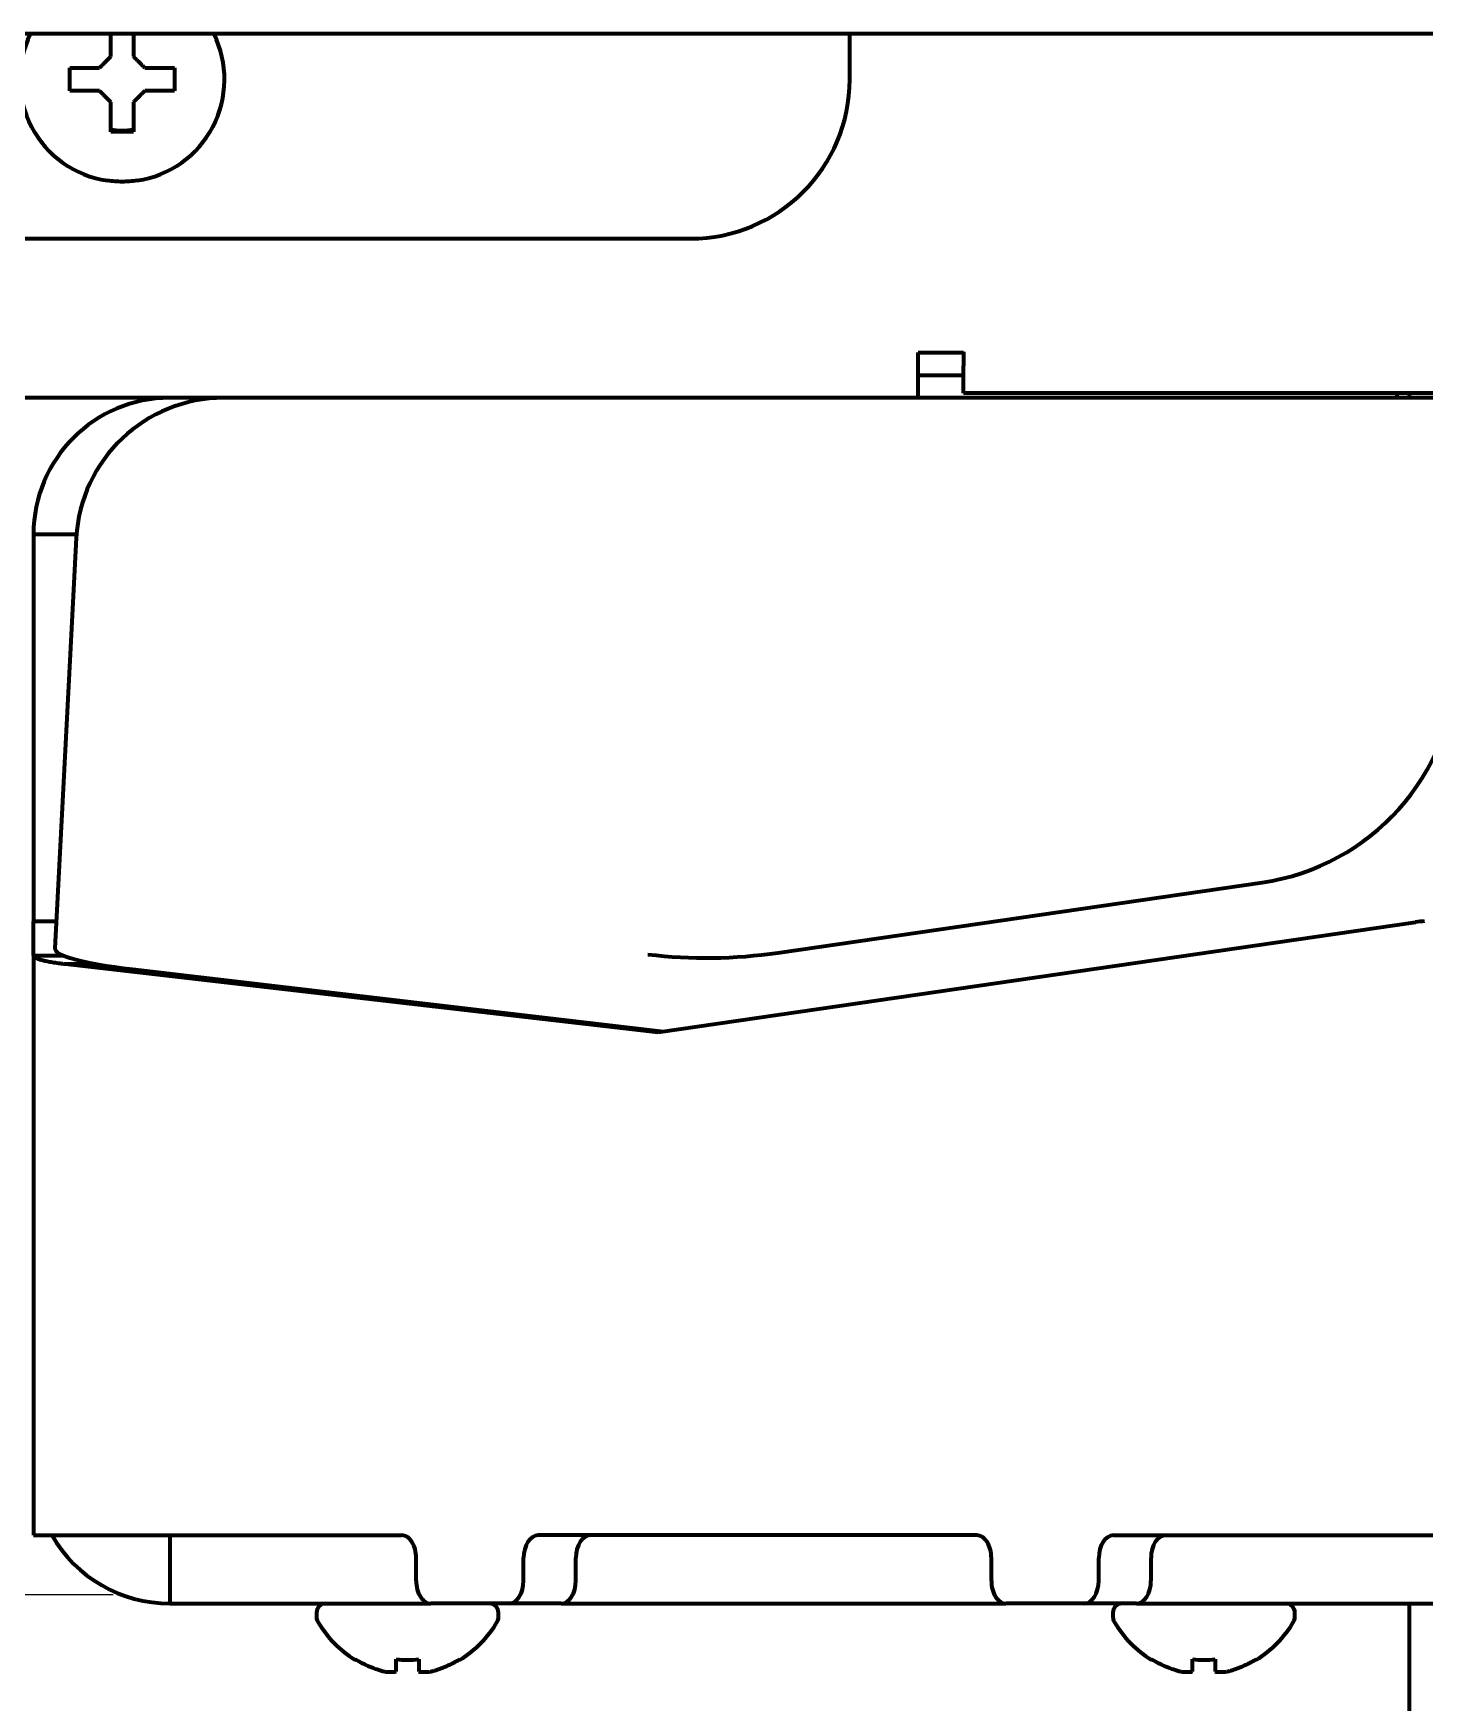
# Model space of a CAD drawing. Header units: inches. Extents: x -3055 to 7244, y 299 to 5591.
# Drawn here: x 3571.6 to 3632.8, y 2087.3 to 2160.6 of the extents above; entities that cross this region are included whole.
import ezdxf

# ---------------------------------------------------------------- set-up
doc = ezdxf.new("R2010")
doc.units = ezdxf.units.IN

# ---------------------------------------------------------------- blocks, each defined once
blk = doc.blocks.new('A$C29D5572B')
at = {"color": 1}
blk.add_line((-50, 0), (50, 0), dxfattribs=at)
blk = doc.blocks.new('A$C0F8E2EAE')
blk.add_blockref('A$C29D5572B', (0, 0))

msp = doc.modelspace()

# ---------------------------------------------------------------- linework, layer by layer
at = {"linetype": 'Continuous', "lineweight": 70}
for p, q in [((3687.119, 2160.627), (3521.119, 2160.627)), ((3607.519, 2158.622), (3607.519, 2160.627)), ((3575.519, 2156.323), (3575.019, 2156.323)), ((3576.019, 2156.323), (3575.519, 2156.323)), ((3550.517, 2151.623), (3600.52, 2151.623)), ((3610.519, 2144.623), (3610.519, 2146.623)), ((3610.519, 2146.623), (3612.519, 2146.623)), ((3612.519, 2146.647), (3612.519, 2146.023)), ((3610.519, 2145.623), (3612.519, 2145.623)), ((3612.519, 2144.823), (3612.519, 2146.023)), ((3610.519, 2144.623), (2875.718, 2144.623)), ((3628.569, 2144.623), (3610.519, 2144.623)), ((3614.519, 2144.823), (3612.519, 2144.823)), ((3646.865, 2144.823), (3614.519, 2144.823)), ((3631.541, 2144.623), (3628.569, 2144.623)), ((3631.553, 2144.623), (3631.54, 2144.623)), ((3636.55, 2144.623), (3631.553, 2144.623)), ((3631.569, 2144.823), (3631.569, 2144.623)), ((3632.119, 2144.838), (3632.119, 2144.647)), ((3571.619, 2138.623), (3571.619, 2121.623)), ((3571.619, 2138.623), (3573.511, 2138.623)), ((3573.501, 2138.464), (3573.233, 2133.351)), ((3573.233, 2133.351), (3572.629, 2121.825)), ((3604.355, 2120.23), (3625.651, 2123.322)), ((3571.619, 2121.623), (3571.619, 2121.6)), ((3571.619, 2121.623), (3572.619, 2121.623)), ((3571.619, 2120.112), (3571.619, 2121.6)), ((3572.615, 2121.547), (3572.556, 2120.436)), ((3572.629, 2121.825), (3572.615, 2121.547)), ((3599.085, 2116.732), (3632.398, 2121.571)), ((3571.619, 2120.112), (3571.619, 2094.623)), ((3571.619, 2120.112), (3572.916, 2120.112)), ((3573.022, 2119.739), (3599.085, 2116.732)), ((3573.022, 2119.739), (3574.357, 2119.739)), ((3575.97, 2119.507), (3599.33, 2116.767)), ((3571.619, 2094.623), (3573.022, 2094.623)), ((3573.022, 2094.623), (3587.806, 2094.623)), ((3577.619, 2094.623), (3577.619, 2091.623)), ((3613.099, 2094.623), (3593.815, 2094.623)), ((3619.108, 2094.623), (3633.892, 2094.623)), ((3588.449, 2092.623), (3588.449, 2093.623)), ((3593.173, 2092.623), (3593.173, 2093.623)), ((3595.471, 2092.623), (3595.471, 2093.623)), ((3613.742, 2092.623), (3613.742, 2093.623)), ((3618.465, 2092.623), (3618.465, 2093.623)), ((3620.763, 2092.623), (3620.763, 2093.623)), ((3577.619, 2091.623), (3578.32, 2091.623)), ((3578.32, 2091.623), (3589.092, 2091.623)), ((3592.53, 2091.623), (3589.092, 2091.623)), ((3594.828, 2091.623), (3592.53, 2091.623)), ((3594.828, 2091.623), (3614.384, 2091.623)), ((3617.822, 2091.623), (3614.385, 2091.623)), ((3620.12, 2091.623), (3617.822, 2091.623)), ((3620.12, 2091.623), (3637.459, 2091.623)), ((3632.119, 2091.628), (3632.119, 2014.073)), ((3584.069, 2091.223), (3584.069, 2091.023)), ((3592.069, 2091.023), (3592.069, 2091.223)), ((3619.089, 2091.223), (3619.089, 2091.023)), ((3627.089, 2091.023), (3627.089, 2091.223)), ((3585.769, 2089.145), (3585.769, 2089.178)), ((3590.369, 2089.178), (3590.369, 2089.145)), ((3620.789, 2089.145), (3620.789, 2089.178)), ((3625.389, 2089.178), (3625.389, 2089.145))]:
    msp.add_line(p, q, dxfattribs=at)
for centre, radius, start, end in [((3575.519, 2158.623), 4.5, 153.55779, 261.67631), ((3575.519, 2158.623), 4.5, 278.32369, 26.44221), ((3575.519, 2158.623), 2.25, 256.8825, 282.94875), ((3577.619, 2138.623), 6, 90, 180), ((3579.992, 2138.123), 6.5, 90, 177), ((3624.214, 2133.218), 10, 278.25944, 358), ((3577.619, 2097.623), 6, 210, 270), ((3584.469, 2091.223), 0.4, 90, 180), ((3591.669, 2091.223), 0.4, 0, 90), ((3619.489, 2091.223), 0.4, 90, 180), ((3626.689, 2091.223), 0.4, 0, 90), ((3584.469, 2091.023), 0.4, 180, 210.30118), ((3588.268, 2093.243), 4.8, 210.30118, 238.62729), ((3587.87, 2093.243), 4.8, 301.37271, 329.69882), ((3591.669, 2091.023), 0.4, 329.69882, 0), ((3619.489, 2091.023), 0.4, 180, 210.30118), ((3623.288, 2093.243), 4.8, 210.30118, 238.62729), ((3622.89, 2093.243), 4.8, 301.37271, 329.69882), ((3626.689, 2091.023), 0.4, 329.69882, 0)]:
    msp.add_arc(centre, radius, start, end, dxfattribs=at)
for centre, major_axis, ratio, start_param, end_param in [((3600.517, 2158.624), (4.951, -4.951), 0.999695, 5.497939, 7.068431), ((3633.022, 2111.182), (0, 10.435), 0.642788, 0.033701, 0.09311), ((3587.577, 2120.437), (15.021, 0.009), 0.096833, 3.13646, 3.829238), ((3602.078, 2170.424), (1.504, 50.411), 0.654536, 3.082858, 3.25613), ((3587.806, 2093.623), (0, -1), 0.642788, 1.570796, 3.141593), ((3593.815, 2093.623), (0, -1), 0.642788, 3.141593, 4.712389), ((3596.113, 2093.623), (0, 1), 0.642788, 0, 1.570796), ((3613.099, 2093.623), (0, -1), 0.642788, 1.570796, 3.141593), ((3619.108, 2093.623), (0, -1), 0.642788, 3.141593, 4.712389), ((3621.406, 2093.623), (0, 1), 0.642788, 0, 1.570796), ((3589.092, 2092.623), (0, 1), 0.642788, 1.570796, 3.141593), ((3592.53, 2092.623), (0, 1), 0.642788, 3.141593, 4.712389), ((3594.828, 2092.623), (0, -1), 0.642788, 0, 1.570796), ((3614.385, 2092.623), (0, 1), 0.642788, 1.570796, 3.141593), ((3617.822, 2092.623), (0, 1), 0.642788, 3.141593, 4.712389), ((3620.12, 2092.623), (0, -1), 0.642788, 0, 1.570796)]:
    msp.add_ellipse(centre, major_axis=major_axis, ratio=ratio, start_param=start_param, end_param=end_param, dxfattribs=at)
for points, knots in [([(3575.019, 2159.623), (3575.019, 2159.678), (3575.019, 2159.786), (3575.019, 2159.947), (3575.019, 2160.106), (3575.019, 2160.262), (3575.019, 2160.413), (3575.019, 2160.537), (3575.019, 2160.612), (3575.019, 2160.632)], [0, 0, 0, 0, 0.156921, 0.313842, 0.470764, 0.627685, 0.784606, 0.941527, 1, 1, 1, 1]), ([(3576.019, 2160.644), (3576.019, 2160.53), (3576.019, 2160.413), (3576.019, 2160.186), (3576.019, 2160.076), (3576.019, 2159.852), (3576.019, 2159.739), (3576.019, 2159.623)], [0, 0, 0, 0, 0.354149, 0.354149, 0.677074, 0.677074, 1, 1, 1, 1]), ([(3573.219, 2159.123), (3573.421, 2159.123), (3573.631, 2159.123), (3573.956, 2159.123), (3574.066, 2159.123), (3574.29, 2159.123), (3574.403, 2159.123), (3574.519, 2159.123)], [0, 0, 0, 0, 0.5, 0.5, 0.75, 0.75, 1, 1, 1, 1]), ([(3577.819, 2158.123), (3577.616, 2158.123), (3577.406, 2158.123), (3577.081, 2158.123), (3576.971, 2158.123), (3576.747, 2158.123), (3576.634, 2158.123), (3576.519, 2158.123)], [0, 0, 0, 0, 0.5, 0.5, 0.75, 0.75, 1, 1, 1, 1]), ([(3575.019, 2156.323), (3575.019, 2156.526), (3575.019, 2156.736), (3575.019, 2157.061), (3575.019, 2157.171), (3575.019, 2157.395), (3575.019, 2157.508), (3575.019, 2157.623)], [0, 0, 0, 0, 0.5, 0.5, 0.75, 0.75, 1, 1, 1, 1]), ([(3576.17, 2154.171), (3576.061, 2154.155), (3575.953, 2154.143), (3575.736, 2154.127), (3575.519, 2154.119), (3575.301, 2154.127), (3575.084, 2154.143), (3574.976, 2154.155), (3574.867, 2154.171)], [0, 0, 0, 0, 0.25, 0.25, 0.5, 0.75, 0.75, 1, 1, 1, 1]), ([(3585.769, 2089.178), (3585.972, 2089.054), (3586.182, 2088.946), (3586.507, 2088.808), (3586.617, 2088.766), (3586.84, 2088.691), (3586.954, 2088.657), (3587.069, 2088.628)], [0, 0, 0, 0, 0.5, 0.5, 0.75, 0.75, 1, 1, 1, 1]), ([(3588.569, 2089.178), (3588.569, 2089.054), (3588.569, 2088.946), (3588.569, 2088.808), (3588.569, 2088.766), (3588.569, 2088.691), (3588.569, 2088.657), (3588.569, 2088.628)], [0, 0, 0, 0, 0.5, 0.5, 0.75, 0.75, 1, 1, 1, 1]), ([(3620.789, 2089.178), (3620.992, 2089.054), (3621.202, 2088.946), (3621.527, 2088.808), (3621.637, 2088.766), (3621.86, 2088.691), (3621.974, 2088.657), (3622.089, 2088.628)], [0, 0, 0, 0, 0.5, 0.5, 0.75, 0.75, 1, 1, 1, 1]), ([(3623.589, 2089.178), (3623.589, 2089.054), (3623.589, 2088.946), (3623.589, 2088.808), (3623.589, 2088.766), (3623.589, 2088.691), (3623.589, 2088.657), (3623.589, 2088.628)], [0, 0, 0, 0, 0.5, 0.5, 0.75, 0.75, 1, 1, 1, 1])]:
    msp.add_open_spline(points, degree=3, knots=knots, dxfattribs=at)
for points in [[(3574.519, 2159.123), (3574.545, 2159.149), (3574.596, 2159.201), (3574.67, 2159.274), (3574.741, 2159.346), (3574.811, 2159.416), (3574.881, 2159.486), (3574.949, 2159.554), (3574.995, 2159.6), (3575.019, 2159.623)], [(3576.019, 2159.623), (3576.042, 2159.6), (3576.09, 2159.552), (3576.161, 2159.481), (3576.233, 2159.409), (3576.304, 2159.338), (3576.375, 2159.266), (3576.447, 2159.195), (3576.495, 2159.147), (3576.519, 2159.123)], [(3573.219, 2158.123), (3573.219, 2158.29), (3573.219, 2158.623), (3573.219, 2158.957), (3573.219, 2159.123)], [(3576.519, 2159.123), (3576.573, 2159.123), (3576.681, 2159.123), (3576.842, 2159.123), (3577.001, 2159.123), (3577.157, 2159.123), (3577.309, 2159.123), (3577.465, 2159.123), (3577.631, 2159.123), (3577.755, 2159.123), (3577.819, 2159.123)], [(3577.819, 2159.123), (3577.819, 2158.957), (3577.819, 2158.623), (3577.819, 2158.29), (3577.819, 2158.123)], [(3574.519, 2158.123), (3574.464, 2158.123), (3574.356, 2158.123), (3574.195, 2158.123), (3574.036, 2158.123), (3573.88, 2158.123), (3573.728, 2158.123), (3573.572, 2158.123), (3573.406, 2158.123), (3573.282, 2158.123), (3573.219, 2158.123)], [(3575.019, 2157.623), (3574.995, 2157.647), (3574.947, 2157.695), (3574.876, 2157.766), (3574.804, 2157.837), (3574.733, 2157.909), (3574.662, 2157.98), (3574.59, 2158.052), (3574.542, 2158.1), (3574.519, 2158.123)], [(3576.519, 2158.123), (3576.492, 2158.097), (3576.441, 2158.046), (3576.367, 2157.972), (3576.296, 2157.901), (3576.226, 2157.831), (3576.156, 2157.761), (3576.088, 2157.692), (3576.042, 2157.646), (3576.019, 2157.623)], [(3576.019, 2157.623), (3576.019, 2157.569), (3576.019, 2157.461), (3576.019, 2157.299), (3576.019, 2157.141), (3576.019, 2156.985), (3576.019, 2156.833), (3576.019, 2156.677), (3576.019, 2156.511), (3576.019, 2156.387), (3576.019, 2156.323)], [(3571.619, 2120.112), (3571.619, 2120.104), (3571.622, 2120.088), (3571.637, 2120.065), (3571.662, 2120.041), (3571.698, 2120.017), (3571.743, 2119.994), (3571.798, 2119.97), (3571.863, 2119.947), (3571.938, 2119.925), (3572.023, 2119.902), (3572.116, 2119.88), (3572.219, 2119.858), (3572.332, 2119.837), (3572.453, 2119.816), (3572.582, 2119.796), (3572.72, 2119.776), (3572.867, 2119.757), (3572.97, 2119.745), (3573.022, 2119.739)], [(3587.569, 2088.628), (3587.569, 2088.641), (3587.569, 2088.671), (3587.569, 2088.722), (3587.569, 2088.778), (3587.569, 2088.839), (3587.569, 2088.906), (3587.569, 2088.98), (3587.569, 2089.068), (3587.569, 2089.139), (3587.569, 2089.178)], [(3587.569, 2089.178), (3587.736, 2089.156), (3588.069, 2089.134), (3588.403, 2089.156), (3588.569, 2089.178)], [(3589.069, 2088.628), (3589.123, 2088.641), (3589.232, 2088.671), (3589.393, 2088.722), (3589.552, 2088.778), (3589.707, 2088.839), (3589.859, 2088.906), (3590.016, 2088.98), (3590.182, 2089.068), (3590.305, 2089.139), (3590.369, 2089.178)], [(3622.589, 2088.628), (3622.589, 2088.641), (3622.589, 2088.671), (3622.589, 2088.722), (3622.589, 2088.778), (3622.589, 2088.839), (3622.589, 2088.906), (3622.589, 2088.98), (3622.589, 2089.068), (3622.589, 2089.139), (3622.589, 2089.178)], [(3622.589, 2089.178), (3622.756, 2089.156), (3623.089, 2089.134), (3623.422, 2089.156), (3623.589, 2089.178)], [(3624.089, 2088.628), (3624.143, 2088.641), (3624.251, 2088.671), (3624.413, 2088.722), (3624.572, 2088.778), (3624.727, 2088.839), (3624.879, 2088.906), (3625.035, 2088.98), (3625.202, 2089.068), (3625.325, 2089.139), (3625.389, 2089.178)], [(3587.069, 2088.628), (3587.093, 2088.625), (3587.14, 2088.619), (3587.212, 2088.614), (3587.283, 2088.612), (3587.355, 2088.612), (3587.426, 2088.614), (3587.498, 2088.619), (3587.545, 2088.625), (3587.569, 2088.628)], [(3588.569, 2088.628), (3588.595, 2088.624), (3588.646, 2088.619), (3588.72, 2088.614), (3588.792, 2088.611), (3588.862, 2088.612), (3588.931, 2088.614), (3589, 2088.62), (3589.046, 2088.625), (3589.069, 2088.628)], [(3622.089, 2088.628), (3622.113, 2088.625), (3622.16, 2088.619), (3622.232, 2088.614), (3622.303, 2088.612), (3622.374, 2088.612), (3622.446, 2088.614), (3622.517, 2088.619), (3622.565, 2088.625), (3622.589, 2088.628)], [(3623.589, 2088.628), (3623.615, 2088.624), (3623.666, 2088.619), (3623.74, 2088.614), (3623.812, 2088.611), (3623.882, 2088.612), (3623.951, 2088.614), (3624.02, 2088.62), (3624.066, 2088.625), (3624.089, 2088.628)]]:
    msp.add_open_spline(points, degree=3, dxfattribs=at)

# ---------------------------------------------------------------- block references
msp.add_blockref('A$C0F8E2EAE', (3525.119, 2092.023))

doc.saveas('drawing.dxf')
